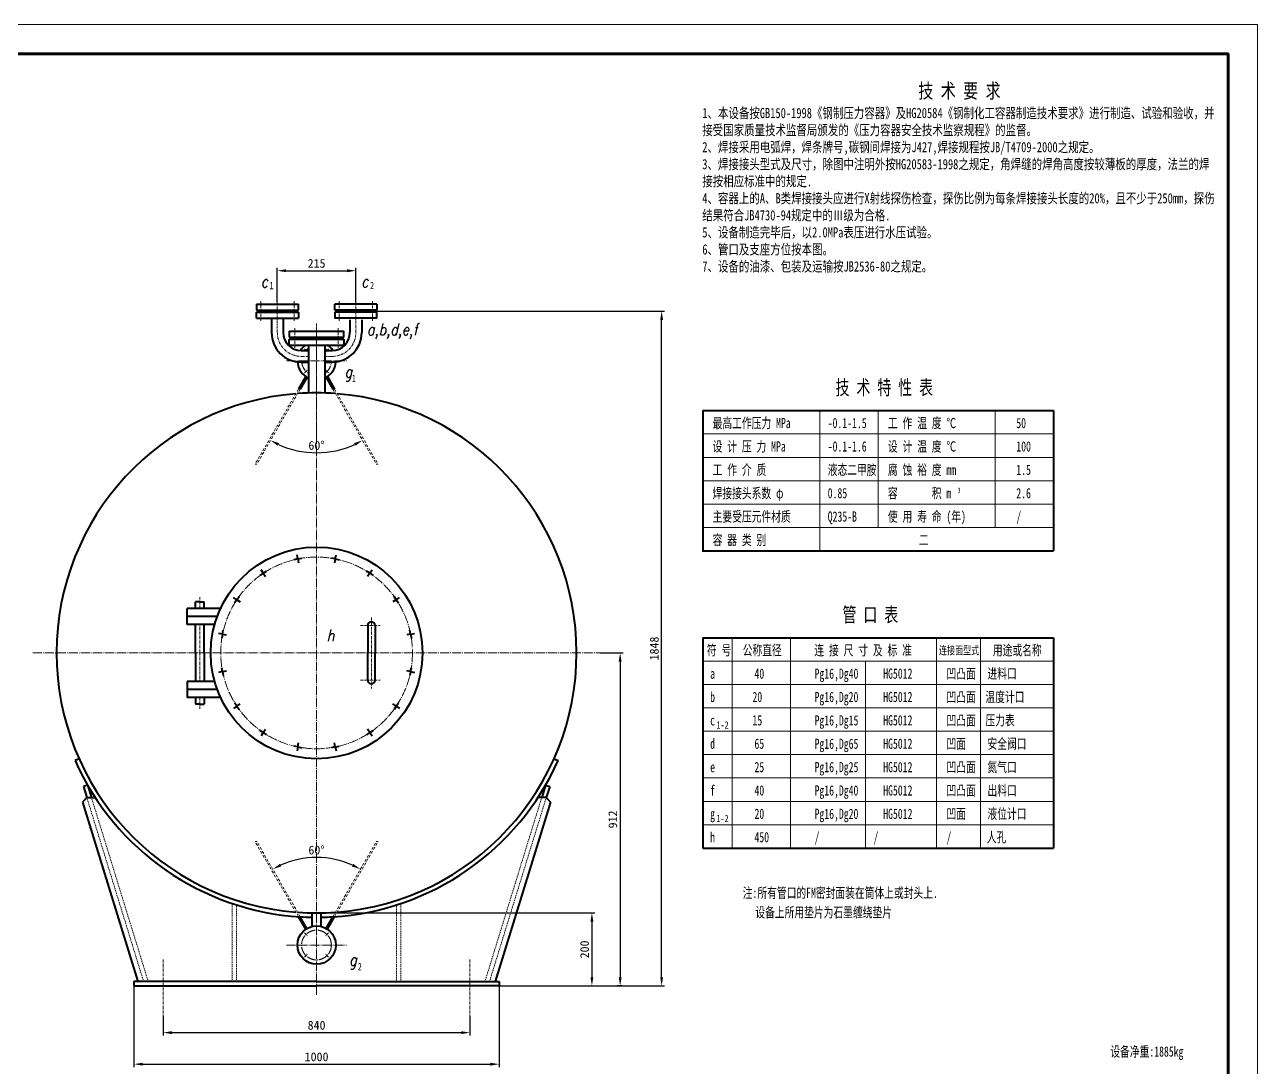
# Model space of a CAD drawing. Extents: x 588 to 10142, y -1551 to 4232.
# Drawn here: x 6767 to 10142, y 1377 to 4232 of the extents above; entities that cross this region are included whole.
import ezdxf

# ---------------------------------------------------------------- set-up
doc = ezdxf.new("R2010")
doc.units = 0
doc.header["$LTSCALE"] = 10
doc.header["$PDMODE"] = 1
for name, pattern in [('XX-L', [1.25, 0.75, -0.5]), ('XX-S', [0.5, 0.3, -0.2]), ('ZXX-L', [3.28, 2.5, -0.3, 0.18, -0.3]), ('ZXX-S', [1.27, 0.75, -0.2, 0.12, -0.2])]:
    doc.linetypes.add(name, pattern=pattern)
doc.layers.get('Defpoints').update_dxf_attribs({"linetype": 'CONTINUOUS'})
for name, color, linetype, lineweight in [('A 粗实线', 1, 'CONTINUOUS', 40), ('B 细实线', 7, 'CONTINUOUS', 18), ('C 文 字', 2, 'CONTINUOUS', 20), ('D 短中心线', 3, 'ZXX-S', 18), ('E 长中心线', 3, 'ZXX-L', 18), ('F 短虚线', 6, 'XX-S', 20), ('G 长虚线', 6, 'XX-L', 20), ('J 标注尺寸', 2, 'CONTINUOUS', 18)]:
    doc.layers.add(name, color=color, linetype=linetype, lineweight=lineweight)
doc.styles.add('HZTXT', font='SIMFANG.TTF', dxfattribs={"width": 0.75})
doc.styles.add('ITALICT', font='ITALICT.shx', dxfattribs={"width": 0.7})
doc.styles.get("Standard").update_dxf_attribs({"font": 'SIMFANG.TTF'})
doc.styles.add('标题中文', font='SIMFANG.TTF', dxfattribs={"width": 0.7})
doc.dimstyles.new('通用标注4.0', dxfattribs={"dimscale": 8, "dimtxt": 3, "dimasz": 3, "dimexe": 1, "dimexo": 0, "dimgap": 1, "dimtad": 1, "dimdec": 0, "dimzin": 0, "dimdsep": 46, "dimtxsty": 'Standard', "dimcen": 0, "dimadec": 0, "dimazin": 0, "dimtfac": 0.375, "dimtdec": 0, "dimtmove": 2, "dimatfit": 3, "dimfxl": 0, "dimtzin": 0, "dimarcsym": 0})

# ---------------------------------------------------------------- blocks, each defined once
blk = doc.blocks.new('*D72')
at = {"layer": 'C 文 字', "color": 0, "lineweight": -2}
for p, q in [((7707.5, 3448), (8518.9, 3448)), ((8510.9, 1624), (8510.9, 3424)), ((8066, 1600), (8518.9, 1600))]:
    blk.add_line(p, q, dxfattribs=at)
at = {"layer": 'C 文 字', "color": 0}
for points in [[(8506.9, 3424), (8514.9, 3424), (8510.9, 3448)], [(8506.9, 1624), (8514.9, 1624), (8510.9, 1600)]]:
    blk.add_solid(points, dxfattribs=at)
at = {"layer": 'Defpoints', "color": 0}
for p in [(7707.5, 3448), (8510.9, 3448), (8066, 1600)]:
    blk.add_point(p, dxfattribs=at)
at = {"layer": 'C 文 字', "color": 0, "insert": (8490.9, 2524), "char_height": 24, "attachment_point": 5, "rotation": 90}
blk.add_mtext('1848', dxfattribs=at)
blk = doc.blocks.new('*D74')
at = {"layer": 'Defpoints', "color": 0}
for p in [(7566, 1800), (8066, 1600), (8320, 1600)]:
    blk.add_point(p, dxfattribs=at)
at = {"layer": 'J 标注尺寸', "color": 0, "lineweight": -2}
for p, q in [((7566, 1800), (8328, 1800)), ((8320, 1776), (8320, 1624)), ((8066, 1600), (8328, 1600))]:
    blk.add_line(p, q, dxfattribs=at)
at = {"layer": 'J 标注尺寸', "color": 0}
for points in [[(8316, 1776), (8324, 1776), (8320, 1800)], [(8316, 1624), (8324, 1624), (8320, 1600)]]:
    blk.add_solid(points, dxfattribs=at)
at = {"layer": 'J 标注尺寸', "color": 0, "insert": (8300, 1700), "char_height": 24, "attachment_point": 5, "rotation": 90}
blk.add_mtext('200', dxfattribs=at)
blk = doc.blocks.new('*D75')
at = {"layer": 'Defpoints', "color": 0}
for p in [(7066, 1600), (8066, 1600), (8066, 1385.7)]:
    blk.add_point(p, dxfattribs=at)
at = {"layer": 'J 标注尺寸', "color": 0, "lineweight": -2}
for p, q in [((7066, 1600), (7066, 1377.7)), ((8066, 1600), (8066, 1377.7)), ((7090, 1385.7), (8042, 1385.7))]:
    blk.add_line(p, q, dxfattribs=at)
at = {"layer": 'J 标注尺寸', "color": 0}
for points in [[(7090, 1389.7), (7090, 1381.7), (7066, 1385.7)], [(8042, 1389.7), (8042, 1381.7), (8066, 1385.7)]]:
    blk.add_solid(points, dxfattribs=at)
at = {"layer": 'J 标注尺寸', "color": 0, "insert": (7566, 1405.7), "char_height": 24, "attachment_point": 5}
blk.add_mtext('1000', dxfattribs=at)
blk = doc.blocks.new('*D76')
at = {"layer": 'Defpoints', "color": 0}
for p in [(7146, 1516), (7986, 1516), (7986, 1472.1)]:
    blk.add_point(p, dxfattribs=at)
at = {"layer": 'J 标注尺寸', "color": 0, "lineweight": -2}
for p, q in [((7146, 1516), (7146, 1464.1)), ((7986, 1516), (7986, 1464.1)), ((7170, 1472.1), (7962, 1472.1))]:
    blk.add_line(p, q, dxfattribs=at)
at = {"layer": 'J 标注尺寸', "color": 0}
for points in [[(7170, 1476.1), (7170, 1468.1), (7146, 1472.1)], [(7962, 1476.1), (7962, 1468.1), (7986, 1472.1)]]:
    blk.add_solid(points, dxfattribs=at)
at = {"layer": 'J 标注尺寸', "color": 0, "insert": (7566, 1492.1), "char_height": 24, "attachment_point": 5}
blk.add_mtext('840', dxfattribs=at)
blk = doc.blocks.new('*D77')
at = {"layer": 'C 文 字', "color": 0, "lineweight": -2}
for p, q in [((7458.5, 3472.3), (7458.5, 3566.6)), ((7482.5, 3558.6), (7649.5, 3558.6)), ((7673.5, 3472.3), (7673.5, 3566.6))]:
    blk.add_line(p, q, dxfattribs=at)
at = {"layer": 'C 文 字', "color": 0}
for points in [[(7482.5, 3562.6), (7482.5, 3554.6), (7458.5, 3558.6)], [(7649.5, 3562.6), (7649.5, 3554.6), (7673.5, 3558.6)]]:
    blk.add_solid(points, dxfattribs=at)
at = {"layer": 'Defpoints', "color": 0}
for p in [(7673.5, 3558.6), (7458.5, 3472.3), (7673.5, 3472.3)]:
    blk.add_point(p, dxfattribs=at)
at = {"layer": 'C 文 字', "color": 0, "insert": (7566, 3578.6), "char_height": 24, "attachment_point": 5}
blk.add_mtext('215', dxfattribs=at)
blk = doc.blocks.new('*D90')
at = {"layer": 'Defpoints', "color": 0}
for p in [(7521.3, 3234.6), (7610.6, 3234.6), (7522.2, 3064), (7402.3, 3028.8), (7729.7, 3028.8)]:
    blk.add_point(p, dxfattribs=at)
at = {"layer": 'J 标注尺寸', "color": 0, "lineweight": -2}
blk.add_arc((7566, 3311.8), 251.7, 245.4229, 294.5771, dxfattribs=at)
at = {"layer": 'J 标注尺寸', "color": 0}
for points in [[(7459.4, 3079.4), (7463.1, 3086.5), (7440, 3094)], [(7668.8, 3086.5), (7672.5, 3079.4), (7692, 3094)]]:
    blk.add_solid(points, dxfattribs=at)
at = {"layer": 'J 标注尺寸', "color": 0, "insert": (7566, 3080.1), "char_height": 24, "attachment_point": 5}
blk.add_mtext('60°', dxfattribs=at)
blk = doc.blocks.new('*D91')
at = {"layer": 'Defpoints', "color": 0}
for p in [(7402.3, 1995.2), (7729.7, 1995.2), (7607.7, 1948.4), (7521.3, 1789.4), (7610.6, 1789.4)]:
    blk.add_point(p, dxfattribs=at)
at = {"layer": 'J 标注尺寸', "color": 0, "lineweight": -2}
blk.add_arc((7566, 1712.1), 239.9, 65.6916, 114.3084, dxfattribs=at)
at = {"layer": 'J 标注尺寸', "color": 0}
for points in [[(7469, 1927.2), (7465.4, 1934.3), (7445.9, 1919.8)], [(7666.5, 1934.3), (7662.9, 1927.2), (7686.1, 1919.8)]]:
    blk.add_solid(points, dxfattribs=at)
at = {"layer": 'J 标注尺寸', "color": 0, "insert": (7566, 1972), "char_height": 24, "attachment_point": 5}
blk.add_mtext('60°', dxfattribs=at)
blk = doc.blocks.new('*D106')
at = {"layer": 'C 文 字', "color": 0, "lineweight": -2}
for p, q in [((8342.9, 2512), (8405.3, 2512)), ((8397.3, 2488), (8397.3, 1624)), ((8403.1, 1600), (8389.3, 1600))]:
    blk.add_line(p, q, dxfattribs=at)
at = {"layer": 'C 文 字', "color": 0}
for points in [[(8393.3, 2488), (8401.3, 2488), (8397.3, 2512)], [(8393.3, 1624), (8401.3, 1624), (8397.3, 1600)]]:
    blk.add_solid(points, dxfattribs=at)
at = {"layer": 'Defpoints', "color": 0}
for p in [(8342.9, 2512), (8397.3, 1600), (8403.1, 1600)]:
    blk.add_point(p, dxfattribs=at)
at = {"layer": 'C 文 字', "color": 0, "insert": (8377.3, 2056), "char_height": 24, "attachment_point": 5, "rotation": 90}
blk.add_mtext('912', dxfattribs=at)

msp = doc.modelspace()

# ---------------------------------------------------------------- linework, layer by layer
at = {"layer": 'A 粗实线'}
for p, q in [((7401.3, 3467), (7516.3, 3467)), ((7401.3, 3467), (7401.3, 3451)), ((7401.3, 3451), (7516.3, 3451)), ((7401.3, 3445), (7516.3, 3445)), ((7401.3, 3429), (7401.3, 3445)), ((7424.8, 3451), (7424.8, 3448)), ((7424.8, 3445), (7424.8, 3448)), ((7424.8, 3448), (7492.8, 3448)), ((7424.8, 3448), (7492.8, 3448)), ((7492.8, 3448), (7492.8, 3451)), ((7492.8, 3448), (7492.8, 3445)), ((7516.3, 3451), (7516.3, 3467)), ((7516.3, 3445), (7516.3, 3429)), ((7731, 3467), (7616, 3467)), ((7616, 3451), (7616, 3467)), ((7731, 3451), (7616, 3451)), ((7731, 3445), (7616, 3445)), ((7616, 3445), (7616, 3429)), ((7639.5, 3448), (7639.5, 3451)), ((7707.5, 3448), (7639.5, 3448)), ((7639.5, 3448), (7639.5, 3445)), ((7707.5, 3448), (7639.5, 3448)), ((7707.5, 3451), (7707.5, 3448)), ((7707.5, 3445), (7707.5, 3448)), ((7731, 3467), (7731, 3451)), ((7731, 3429), (7731, 3445)), ((7401.3, 3429), (7516.3, 3429)), ((7442.5, 3429), (7442.5, 3389)), ((7474.5, 3429), (7474.5, 3389)), ((7731, 3429), (7616, 3429)), ((7657.5, 3424), (7657.5, 3389)), ((7689.5, 3424), (7689.5, 3389)), ((7491, 3393), (7641, 3393)), ((7491, 3393), (7491, 3377)), ((7491, 3377), (7641, 3377)), ((7522, 3377), (7522, 3374)), ((7610, 3374), (7610, 3377)), ((7641, 3377), (7641, 3393)), ((7491, 3371), (7641, 3371)), ((7491, 3355), (7491, 3371)), ((7491, 3355), (7641, 3355)), ((7522, 3374), (7610, 3374)), ((7522, 3374), (7610, 3374)), ((7522, 3371), (7522, 3374)), ((7543.5, 3355), (7543.5, 3223.6)), ((7588.5, 3355), (7588.5, 3223.6)), ((7610, 3374), (7610, 3371)), ((7641, 3371), (7641, 3355)), ((7474.5, 3324.5), (7474.5, 3324)), ((7523.5, 3340), (7543.5, 3340)), ((7588.5, 3340), (7608.5, 3340)), ((7523.5, 3308), (7543.5, 3308)), ((7588.5, 3308), (7608.5, 3308)), ((7536.4, 3268.6), (7516.5, 3234.3)), ((7539.7, 3266.5), (7521.3, 3234.6)), ((7592.2, 3266.5), (7610.6, 3234.6)), ((7595.6, 3268.6), (7615.4, 3234.3)), ((8624, 3175.5), (9584, 3175.5)), ((8624, 3175.5), (8624, 2791.6)), ((9584, 3175.5), (9584, 2791.6)), ((7514.8, 2769.4), (7504, 2767.3)), ((7514.8, 2769.4), (7512.6, 2780.2)), ((7514.8, 2769.4), (7525.5, 2771.6)), ((7514.8, 2769.4), (7516.9, 2758.7)), ((7617.2, 2769.4), (7606.4, 2771.6)), ((7617.2, 2769.4), (7615, 2758.7)), ((7617.2, 2769.4), (7619.3, 2780.2)), ((7617.2, 2769.4), (7627.9, 2767.3)), ((8622.2, 2791.6), (9584, 2791.6)), ((7420.1, 2730.2), (7414, 2739.3)), ((7420.1, 2730.2), (7429.2, 2736.3)), ((7711.8, 2730.2), (7702.7, 2736.3)), ((7711.8, 2730.2), (7717.9, 2739.3)), ((7420.1, 2730.2), (7411, 2724.2)), ((7420.1, 2730.2), (7426.2, 2721.1)), ((7711.8, 2730.2), (7705.7, 2721.1)), ((7711.8, 2730.2), (7720.9, 2724.2)), ((7347.7, 2657.8), (7353.8, 2666.9)), ((7784.2, 2657.8), (7778.1, 2666.9)), ((7212, 2590), (7212, 2634)), ((7302.9, 2634), (7212, 2634)), ((7234, 2634), (7234, 2652)), ((7246, 2652), (7234, 2652)), ((7246, 2652), (7258, 2652)), ((7258, 2634), (7258, 2652)), ((7347.7, 2657.8), (7338.6, 2663.9)), ((7347.7, 2657.8), (7341.6, 2648.7)), ((7347.7, 2657.8), (7356.8, 2651.7)), ((7784.2, 2657.8), (7775.1, 2651.7)), ((7784.2, 2657.8), (7793.3, 2663.9)), ((7784.2, 2657.8), (7790.3, 2648.7)), ((7293.8, 2612), (7212, 2612)), ((7286.6, 2590), (7212, 2590)), ((7234, 2512), (7234, 2590)), ((7258, 2512), (7258, 2590)), ((7308.5, 2563.2), (7310.6, 2573.9)), ((7706, 2587), (7706, 2512)), ((7726, 2587), (7726, 2512)), ((7823.4, 2563.2), (7821.3, 2573.9)), ((7308.5, 2563.2), (7297.8, 2565.3)), ((7308.5, 2563.2), (7306.4, 2552.5)), ((7308.5, 2563.2), (7319.2, 2561.1)), ((7823.4, 2563.2), (7812.7, 2561.1)), ((7823.4, 2563.2), (7834.2, 2565.3)), ((7823.4, 2563.2), (7825.6, 2552.5)), ((8624, 2553.4), (9584, 2553.4)), ((8624, 2553.4), (8624, 1977.5)), ((9584, 2553.4), (9584, 1977.5)), ((7234, 2512), (7234, 2434)), ((7258, 2512), (7258, 2434)), ((7706, 2437), (7706, 2512)), ((7726, 2437), (7726, 2512)), ((7308.5, 2460.8), (7306.4, 2471.5)), ((7823.4, 2460.8), (7825.6, 2471.5)), ((7212, 2434), (7212, 2390)), ((7286.6, 2434), (7212, 2434)), ((7308.5, 2460.8), (7297.8, 2458.6)), ((7308.5, 2460.8), (7319.2, 2462.9)), ((7308.5, 2460.8), (7310.6, 2450)), ((7823.4, 2460.8), (7812.7, 2462.9)), ((7823.4, 2460.8), (7821.3, 2450)), ((7823.4, 2460.8), (7834.2, 2458.6)), ((7293.8, 2412), (7212, 2412)), ((7302.9, 2390), (7212, 2390)), ((7234, 2390), (7234, 2372)), ((7246, 2372), (7234, 2372)), ((7246, 2372), (7258, 2372)), ((7258, 2390), (7258, 2372)), ((7347.7, 2366.1), (7338.6, 2360.1)), ((7347.7, 2366.1), (7341.6, 2375.2)), ((7347.7, 2366.1), (7356.8, 2372.2)), ((7347.7, 2366.1), (7353.8, 2357)), ((7784.2, 2366.1), (7775.1, 2372.2)), ((7784.2, 2366.1), (7778.1, 2357)), ((7784.2, 2366.1), (7790.3, 2375.2)), ((7784.2, 2366.1), (7793.3, 2360.1)), ((7420.1, 2293.7), (7411, 2299.8)), ((7420.1, 2293.7), (7426.2, 2302.8)), ((7711.8, 2293.7), (7705.7, 2302.8)), ((7711.8, 2293.7), (7720.9, 2299.8)), ((7420.1, 2293.7), (7414, 2284.6)), ((7420.1, 2293.7), (7429.2, 2287.6)), ((7514.8, 2254.5), (7516.9, 2265.3)), ((7617.2, 2254.5), (7615, 2265.3)), ((7711.8, 2293.7), (7702.7, 2287.6)), ((7711.8, 2293.7), (7717.9, 2284.6)), ((7514.8, 2254.5), (7504, 2256.7)), ((7514.8, 2254.5), (7512.6, 2243.8)), ((7514.8, 2254.5), (7525.5, 2252.4)), ((7617.2, 2254.5), (7606.4, 2252.4)), ((7617.2, 2254.5), (7627.9, 2256.7)), ((7617.2, 2254.5), (7619.3, 2243.8)), ((6915.6, 2222.2), (6904.6, 2217.4)), ((8216.3, 2222.2), (8227.3, 2217.4)), ((6939, 2150), (6927.5, 2146.4)), ((6927.5, 2146.4), (6937, 2115.6)), ((6939, 2150), (6949.6, 2115.6)), ((8193, 2150), (8182.4, 2115.6)), ((8193, 2150), (8204.4, 2146.4)), ((8204.4, 2146.4), (8194.9, 2115.6)), ((6937, 2115.6), (6925, 2103.6)), ((6925, 2103.6), (7076.7, 1612)), ((6937, 2115.6), (6960.1, 2115.6)), ((8206.9, 2103.6), (8055.2, 1612)), ((8194.9, 2115.6), (8171.8, 2115.6)), ((8194.9, 2115.6), (8206.9, 2103.6)), ((8624, 1977.5), (9584, 1977.5)), ((7536.4, 1755.3), (7516.5, 1789.7)), ((7539.7, 1757.5), (7521.3, 1789.4)), ((7553.5, 1763), (7553.5, 1800.1)), ((7578.5, 1763), (7578.5, 1800.1)), ((7592.2, 1757.5), (7610.6, 1789.4)), ((7595.6, 1755.3), (7615.4, 1789.7)), ((7566, 1612), (7066, 1612)), ((7066, 1612), (7066, 1600)), ((7066, 1600), (7566, 1600)), ((7566, 1612), (8066, 1612)), ((8066, 1600), (7566, 1600)), ((8066, 1612), (8066, 1600))]:
    msp.add_line(p, q, dxfattribs=at)
at = {"layer": 'A 粗实线', "color": 5, "lineweight": 120}
msp.add_lwpolyline([(3614.2, -439.5), (10062.2, -439.5), (10062.2, 4152.5), (3614.2, 4152.5)], close=True, dxfattribs=at)
at = {"layer": 'A 粗实线'}
for centre, radius in [((7566, 2512), 290), ((7566, 1712), 52.5)]:
    msp.add_circle(centre, radius, dxfattribs=at)
for centre, radius, start, end in [((7523.5, 3389), 81, 180, 270), ((7523.5, 3389), 49, 180, 270), ((7608.5, 3389), 49, 270, 0), ((7608.5, 3389), 81, 270, 0), ((7566, 3312), 52.5, 125.0104, 147.7221), ((7566, 3312), 52.5, 32.2779, 54.9896), ((7566, 3312), 52.5, 183.7065, 244.6231), ((7566, 3312), 52.5, 295.3769, 356.2935), ((7566, 2512), 712, 94.5708, 265.4292), ((7566, 2512), 712, 85.8194, 94.1806), ((7566, 2512), 712, 274.5708, 85.4292), ((7716, 2587), 10, 0, 180), ((7716, 2437), 10, 180, 0), ((7566, 2512), 724, 204.0133, 266.4629), ((7566, 2512), 724, 273.5371, 335.9867), ((7566, 2512), 712, 265.8194, 274.1806), ((7566, 2512), 724, 266.4629, 269.0107), ((7566, 2512), 724, 270.9893, 273.5371)]:
    msp.add_arc(centre, radius, start, end, dxfattribs=at)
at = {"layer": 'B 细实线'}
for p, q in [((8944, 3175.5), (8944, 2791.6)), ((9104, 3175.5), (9104, 2855.5)), ((9424, 3175.5), (9424, 2855.5)), ((8624, 3111.5), (9584, 3111.5)), ((8624, 3047.5), (9584, 3047.5)), ((8624, 2983.5), (9584, 2983.5)), ((8624, 2919.5), (9584, 2919.5)), ((8624, 2855.5), (9584, 2855.5)), ((8704, 2553.4), (8704, 1977.5)), ((8864, 2553.4), (8864, 1977.5)), ((9264, 2553.4), (9264, 1977.5)), ((9384, 2553.4), (9384, 1977.5)), ((8624, 2489.4), (9584, 2489.4)), ((9069, 2489.4), (9069, 1977.5)), ((8624, 2425.4), (9584, 2425.4)), ((8624, 2361.4), (9584, 2361.4)), ((8624, 2297.4), (9584, 2297.4)), ((8624, 2233.4), (9584, 2233.4)), ((8624, 2169.5), (9584, 2169.5)), ((8624, 2105.5), (9584, 2105.5)), ((8624, 2041.5), (9584, 2041.5))]:
    msp.add_line(p, q, dxfattribs=at)
msp.add_lwpolyline([(3414.2, -519.5), (10142.2, -519.5), (10142.2, 4232.5), (3414.2, 4232.5)], close=True, dxfattribs=at)
at = {"layer": 'D 短中心线'}
for p, q in [((7413.1, 3443), (7413.1, 3475)), ((7413.1, 3453), (7413.1, 3421)), ((7458.5, 3472.3), (7458.5, 3389)), ((7504.6, 3443), (7504.6, 3475)), ((7504.6, 3453), (7504.6, 3421)), ((7627.7, 3443), (7627.7, 3475)), ((7627.7, 3453), (7627.7, 3421)), ((7673.5, 3473.2), (7673.5, 3389)), ((7719.2, 3443), (7719.2, 3475)), ((7719.2, 3453), (7719.2, 3421)), ((7566, 3414.2), (7566, 3096.4)), ((7506.5, 3369), (7506.5, 3401)), ((7506.5, 3379), (7506.5, 3347)), ((7625.5, 3369), (7625.5, 3401)), ((7625.5, 3379), (7625.5, 3347)), ((7533, 3345), (7541.3, 3336.6)), ((7598.9, 3345), (7590.6, 3336.6)), ((7523.5, 3324), (7543.5, 3324)), ((7588.5, 3324), (7608.5, 3324)), ((7533, 3279), (7541.3, 3287.3)), ((7598.9, 3279), (7590.6, 3287.3)), ((7246, 2634), (7246, 2665)), ((7246, 2634), (7246, 2665)), ((7716, 2609.1), (7716, 2414.3)), ((7246, 2512), (7246, 2590)), ((7686.7, 2587), (7740.4, 2587)), ((7246, 2512), (7246, 2434)), ((7686.7, 2437), (7740.4, 2437)), ((7246, 2390), (7246, 2359)), ((7246, 2390), (7246, 2359)), ((7532.7, 1745), (7541, 1736.6)), ((7598.6, 1745), (7590.3, 1736.6)), ((7146, 1672), (7146, 1516)), ((7532.7, 1679), (7541, 1687.3)), ((7598.6, 1679), (7590.3, 1687.3)), ((7986, 1672), (7986, 1516))]:
    msp.add_line(p, q, dxfattribs=at)
for centre, start, end in [((7523.5, 3389), 180, 270), ((7608.5, 3389), 270, 0)]:
    msp.add_arc(centre, 65, start, end, dxfattribs=at)
at = {"layer": 'E 长中心线'}
for p, q in [((7566, 1576), (7566, 3402)), ((7483.7, 3312), (7648.8, 3312)), ((6789, 2512), (8342.9, 2512)), ((7483.7, 1712), (7648.8, 1712))]:
    msp.add_line(p, q, dxfattribs=at)
for centre, radius in [((7566, 2512), 262.5), ((7565.7, 1712), 40.8)]:
    msp.add_circle(centre, radius, dxfattribs=at)
for start, end in [(123.5144, 136.5977), (43.4023, 56.4856), (185.6332, 236.4856), (303.5144, 354.3668)]:
    msp.add_arc((7566, 3312), 40.8, start, end, dxfattribs=at)
at = {"layer": 'F 短虚线'}
for p, q in [((7092.4, 1612), (6937, 2115.6)), ((7105, 1612), (6949.6, 2115.6)), ((8027, 1612), (8182.4, 2115.6)), ((8039.5, 1612), (8194.9, 2115.6)), ((7335, 1612), (7335, 1825.8)), ((7797, 1612), (7797, 1825.8)), ((7347, 1612), (7347, 1821.9)), ((7785, 1612), (7785, 1821.9))]:
    msp.add_line(p, q, dxfattribs=at)
at = {"layer": 'G 长虚线'}
for p, q in [((7516.5, 3234.3), (7397.6, 3028.8)), ((7521.3, 3234.6), (7402.3, 3028.8)), ((7610.6, 3234.6), (7729.7, 3028.8)), ((7615.4, 3234.3), (7734.3, 3028.8)), ((7397.6, 3028.8), (7402.3, 3028.8)), ((7734.3, 3028.8), (7729.7, 3028.8)), ((7397.6, 1995.2), (7402.3, 1995.2)), ((7516.5, 1789.7), (7397.6, 1995.2)), ((7521.3, 1789.4), (7402.3, 1995.2)), ((7610.6, 1789.4), (7729.7, 1995.2)), ((7615.4, 1789.7), (7734.3, 1995.2)), ((7734.3, 1995.2), (7729.7, 1995.2))]:
    msp.add_line(p, q, dxfattribs=at)

# ---------------------------------------------------------------- texts
at = {"layer": 'C 文 字', "style": 'ITALICT', "width": 0.8}
for s, p in [('c', (7413.3, 3513)), ('c', (7688.5, 3513.4)), ('a,b,d,e,f', (7704, 3381.7)), ('g', (7642.5, 3266.1)), ('h', (7593.6, 2543.9)), ('g', (7655.1, 1655.9))]:
    msp.add_text(s, height=32, dxfattribs=at).set_placement(p)
at = {"layer": 'J 标注尺寸', "style": '标题中文', "width": 0.7}
for s, height, p in [('1', 20.2, (7437.4, 3507.9)), ('2', 20.2, (7712.5, 3508.3)), ('1', 20.2, (7662.5, 3253.8)), ('技 术 特 性 表', 39.98, (8987.1, 3219.1)), ('最高工作压力 MPa', 28, (8650.5, 3127.5)), ('-0.1-1.5', 28, (8965.7, 3127.5)), ('工 作 温 度 ℃', 28, (9130.5, 3127.5)), ('50', 28, (9482.2, 3127.5)), ('设 计 压 力 MPa', 28, (8650.5, 3063.5)), ('-0.1-1.6', 28, (8965.7, 3063.5)), ('设 计 温 度 ℃', 28, (9130.5, 3063.5)), ('100', 28, (9482.2, 3063.5)), ('工 作 介 质', 28, (8650.5, 2999.5)), ('液态二甲胺 ', 28, (8965.7, 2999.5)), ('腐 蚀 裕 度 mm', 28, (9130.5, 2999.5)), ('1.5', 28, (9482.2, 2999.5)), ('焊接接头系数 φ', 28, (8650.5, 2935.5)), ('0.85', 28, (8965.7, 2935.5)), ('容       积 m', 28, (9130.5, 2935.5)), ('3', 14, (9321.3, 2950.8)), ('2.6', 28, (9482.2, 2935.5)), ('主要受压元件材质', 28, (8650.5, 2871.5)), ('使 用 寿 命 (年)', 28, (9130.5, 2871.5)), ('Q235-B', 28, (8965.7, 2871.5)), ('/', 28, (9482.2, 2871.5)), ('容 器 类 别', 28, (8650.5, 2807.5)), ('二', 28, (9215.2, 2807.5)), (' 管 口 表', 39.98, (8987.1, 2596.9)), ('符 号', 28, (8634.8, 2505.4)), ('公称直径', 28, (8732.9, 2505.4)), ('连 接 尺 寸 及 标 准', 28, (8929.1, 2505.4)), ('连接面型式', 22.4, (9270.6, 2507.8)), ('用途或名称', 28, (9418, 2505.4)), ('40', 28, (8765.1, 2441.3)), ('Pg16,Dg40', 28, (8929.7, 2441.3)), ('  HG5012', 28, (9091, 2441.4)), ('凹凸面', 28, (9290.9, 2441.3)), ('进料口', 28, (9403.1, 2441.4)), ('a', 28, (8643.8, 2441.4)), ('b', 28, (8643.8, 2377.4)), ('20', 28, (8759.6, 2377.4)), ('Pg16,Dg20', 28, (8929.7, 2377.3)), ('  HG5012', 28, (9091, 2377.4)), ('凹凸面', 28, (9290.9, 2377.3)), ('温度计口', 28, (9397.6, 2377.4)), ('c', 28, (8643.8, 2313.4)), ('15', 28, (8759.6, 2313.4)), ('Pg16,Dg15', 28, (8929.7, 2313.3)), ('  HG5012', 28, (9091, 2313.4)), ('凹凸面', 28, (9290.9, 2313.3)), ('压力表', 28, (9397.6, 2313.4)), ('1-2', 20.16, (8661.1, 2304.6)), ('d', 28, (8643.8, 2249.4)), ('65', 28, (8765.1, 2249.4)), ('Pg16,Dg65', 28, (8929.7, 2249.3)), ('  HG5012', 28, (9091, 2249.4)), ('凹面', 28, (9290.9, 2249.3)), ('安全阀口', 28, (9403.1, 2249.4)), ('e', 28, (8643.8, 2185.4)), ('25', 28, (8765.1, 2185.4)), ('Pg16,Dg25', 28, (8929.7, 2185.4)), ('  HG5012', 28, (9091, 2185.4)), ('凹凸面', 28, (9290.9, 2185.4)), ('氮气口', 28, (9403.1, 2185.4)), ('f', 28, (8643.8, 2121.4)), ('40', 28, (8765.1, 2121.4)), ('Pg16,Dg40', 28, (8929.7, 2121.4)), ('  HG5012', 28, (9091, 2121.5)), ('凹凸面', 28, (9290.9, 2121.4)), ('出料口', 28, (9403.1, 2121.4)), ('g', 28, (8643.8, 2057.4)), ('1-2', 20.16, (8661.1, 2048.6)), ('20', 28, (8765.1, 2057.5)), ('Pg16,Dg20', 28, (8929.7, 2057.4)), ('  HG5012', 28, (9091, 2057.4)), ('凹面', 28, (9290.9, 2057.4)), ('液位计口', 28, (9403.1, 2057.5)), ('h', 28, (8643.8, 1993.4)), ('450', 28, (8765.1, 1993.4)), ('/', 28, (8929.7, 1993.5)), ('/', 28, (9091, 1993.4)), ('/', 28, (9290.9, 1993.4)), ('人孔', 28, (9401.1, 1993.4)), ('注:所有管口的FM密封面装在筒体上或封头上.', 28, (8732.9, 1841)), ('设备上所用垫片为石墨缠绕垫片', 28, (8767.5, 1787.7)), ('2', 20.2, (7678.9, 1642.7)), ('设备净重:1885kg', 28, (9739.6, 1406.4))]:
    msp.add_text(s, height=height, dxfattribs=at).set_placement(p)
at = {"layer": 'J 标注尺寸', "insert": (8622.2, 4071.2), "char_height": 40, "width": 1406.4, "attachment_point": 1, "style": 'HZTXT'}
msp.add_mtext('                             技 术 要 求\\P{\\H0.7x;1、本设备按GB150-1998《钢制压力容器》及HG20584《钢制化工容器制造技术要求》进行制造、试验和验收，并接受国家质量技术监督局颁发的《压力容器安全技术监察规程》的监督。\\P2、焊接采用电弧焊，焊条牌号,碳钢间焊接为J427,焊接规程按JB/T4709-2000之规定。\\P3、焊接接头型式及尺寸，除图中注明外按HG20583-1998之规定，角焊缝的焊角高度按较薄板的厚度，法兰的焊接按相应标准中的规定.\\P4、容器上的A、B类焊接接头应进行X射线探伤检查，探伤比例为每条焊接接头长度的20%，且不少于250mm，探伤结果符合JB4730-94规定中的Ⅲ级为合格.\\P5、设备制造完毕后，以2.0MPa表压进行水压试验。\\P6、管口及支座方位按本图。\\P7、设备的油漆、包装及运输按JB2536-80之规定。}', dxfattribs=at)

# ---------------------------------------------------------------- dimensions: what is measured, and where the dimension line sits
at = {"layer": 'C 文 字'}
dim = msp.add_linear_dim(base=(7673.5, 3558.6), p1=(7458.5, 3472.3), p2=(7673.5, 3472.3), dimstyle='通用标注4.0', dxfattribs=at)
dim.commit()
dim.dimension.update_dxf_attribs({"geometry": '*D77', "text_midpoint": (7566, 3578.6)})
for base, p1, p2, picture, middle in [((8510.9, 3448), (8066, 1600), (7707.5, 3448), '*D72', (8490.9, 2524)), ((8397.3, 1600), (8342.9, 2512), (8403.1, 1600), '*D106', (8377.3, 2056))]:
    dim = msp.add_linear_dim(base=base, p1=p1, p2=p2, angle=90, dimstyle='通用标注4.0', dxfattribs=at)
    dim.commit()
    dim.dimension.update_dxf_attribs({"geometry": picture, "text_midpoint": middle})
at = {"layer": 'J 标注尺寸'}
for base, line1, line2, picture, middle in [((7522.2, 3064), ((7610.6, 3234.6), (7729.7, 3028.8)), ((7521.3, 3234.6), (7402.3, 3028.8)), '*D90', (7566, 3080.1)), ((7607.7, 1948.4), ((7610.6, 1789.4), (7729.7, 1995.2)), ((7521.3, 1789.4), (7402.3, 1995.2)), '*D91', (7566, 1972))]:
    dim = msp.add_angular_dim_2l(base=base, line1=line1, line2=line2, dimstyle='通用标注4.0', dxfattribs=at)
    dim.commit()
    dim.dimension.update_dxf_attribs({"geometry": picture, "text_midpoint": middle})
dim = msp.add_linear_dim(base=(8320, 1600), p1=(7566, 1800), p2=(8066, 1600), angle=90, text='200', dimstyle='通用标注4.0', dxfattribs=at)
dim.commit()
dim.dimension.update_dxf_attribs({"geometry": '*D74', "text_midpoint": (8300, 1700)})
for base, p1, p2, text, picture, middle in [((8066, 1385.7), (7066, 1600), (8066, 1600), '1000', '*D75', (7566, 1405.7)), ((7986, 1472.1), (7146, 1516), (7986, 1516), '840', '*D76', (7566, 1492.1))]:
    dim = msp.add_linear_dim(base=base, p1=p1, p2=p2, text=text, dimstyle='通用标注4.0', dxfattribs=at)
    dim.commit()
    dim.dimension.update_dxf_attribs({"geometry": picture, "text_midpoint": middle})

doc.saveas('drawing.dxf')
